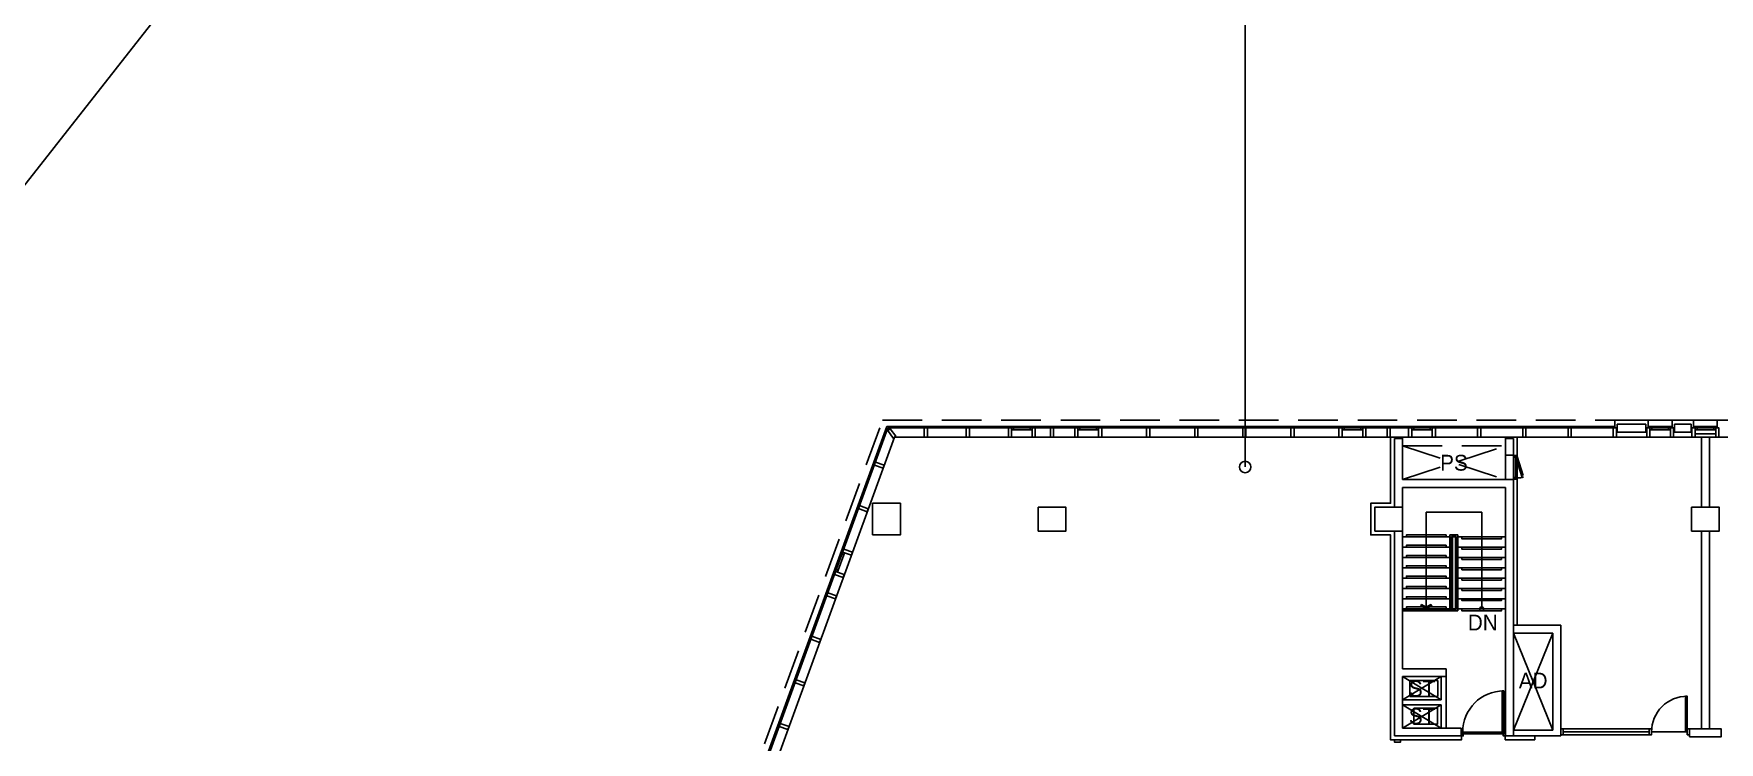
# Model space of a CAD drawing. Header units: millimetres. Extents: x -7448 to 427567, y 91657 to 341328.
# Drawn here: x 113958 to 156522, y 239302 to 257210 of the extents above; entities that cross this region are included whole.
import ezdxf
from ezdxf.enums import TextEntityAlignment as Align

# ---------------------------------------------------------------- set-up
doc = ezdxf.new("R2010")
doc.units = ezdxf.units.MM
doc.header["$LTSCALE"] = 500
doc.header["$MEASUREMENT"] = 0
for name, pattern in [('CEN-2', [26, 20, -2, 0, -2, 0, -2]), ('HIDDEN', [2, 1, -1]), ('HOON1', [3, 2, -1])]:
    doc.linetypes.add(name, pattern=pattern)
doc.layers.add('e-plan', color=9, linetype='CONTINUOUS')
doc.layers.add('e-room-box', color=7, linetype='CONTINUOUS')
doc.styles.add('돋움', font='Dotum.ttf')

# ---------------------------------------------------------------- blocks, each defined once
blk = doc.blocks.new('A$C5A682445')
at = {"layer": 'e-plan', "linetype": 'CEN-2'}
blk.add_lwpolyline([(0, 0), (-297528, 10), (-297528, 10), (-303990, -8224), (-308983, -15349), (-313535, -22301), (-318191, -30434), (-321988, -37700), (-326350, -46726), (-329347, -53776), (-332994, -63217), (-336011, -72512), (-338199, -80180), (-340420, -89567), (-341938, -97463), (-342555, -101281), (-343809, -111602), (-343809, -111602), (-343809, -111602), (-96696, -114499)], dxfattribs=at)
blk = doc.blocks.new('2F 기둥 140514')
at = {"layer": 'e-plan', "ltscale": 0.5}
for points in [[(75223, 114500), (75923, 114500), (75923, 115300), (75223, 115300)], [(79403, 114600), (80103, 114600), (80103, 115200), (79403, 115200)], [(87903, 114600), (88603, 114600), (88603, 115200), (87903, 115200)], [(95903, 114600), (96603, 114600), (96603, 115200), (95903, 115200)]]:
    blk.add_lwpolyline(points, close=True, dxfattribs=at)
blk = doc.blocks.new('A$C6B9375F1')
at = {"layer": 'e-plan'}
blk.add_lwpolyline([(-30, 195), (-30, 155), (10, 155), (10, -80), (-70, -80), (-70, 155), (-30, 155)], dxfattribs=at)
blk = doc.blocks.new('A$C66941DA5')
at = {"layer": 'e-plan'}
blk.add_line((-900, 0), (0, 0), dxfattribs=at)
blk.add_lwpolyline([(-900, 0), (-860, 0), (-860, -900), (-900, -900)], close=True, dxfattribs=at)
blk.add_arc((-900, 0), 900, 270, 360, dxfattribs=at)
blk = doc.blocks.new('asd600')
at = {"layer": 'e-plan'}
for p, q in [((30, 0), (570, 0)), ((45, -45), (555, -45)), ((45, -100), (555, -100))]:
    blk.add_line(p, q, dxfattribs=at)
at = {"layer": 'e-plan', "linetype": 'HIDDEN'}
blk.add_lwpolyline([(546, 158), (559, 120), (44, -37), (30, 0), (546, 158)], dxfattribs=at)
at = {"layer": 'e-plan'}
for points in [[(0, 0), (0, -100), (30, -100), (30, -100), (45, -100), (45, -45), (30, -45), (30, 0)], [(600, 0), (600, -100), (570, -100), (570, -100), (555, -100), (555, -45), (570, -45), (570, 0)]]:
    blk.add_lwpolyline(points, close=True, dxfattribs=at)
at = {"layer": 'e-plan', "linetype": 'HIDDEN'}
blk.add_arc((30, 0), 540, 0, 17.0611, dxfattribs=at)
blk = doc.blocks.new('syswin520')
at = {"layer": 'e-plan', "ltscale": 0.5}
for p, q in [((470, 0), (50, 0)), ((470, -50), (50, -50))]:
    blk.add_line(p, q, dxfattribs=at)
for points in [[(0, -50), (50, -50), (50, 0), (0, 0)], [(470, -50), (520, -50), (520, 0), (470, 0)]]:
    blk.add_lwpolyline(points, close=True, dxfattribs=at)
blk = doc.blocks.new('fsd1100-100')
at = {"layer": 'e-plan'}
for p, q in [((1070, 0), (30, 0)), ((1055, -45), (45, -45))]:
    blk.add_line(p, q, dxfattribs=at)
blk.add_lwpolyline([(30, 1040), (70, 1040), (70, 1030), (70, 20), (70, 0), (30, 0)], close=True, dxfattribs=at)
for points in [[(0, 0), (0, -100), (45, -100), (45, -45), (30, -45), (30, 0), (0, 0)], [(1100, 0), (1100, -100), (1055, -100), (1055, -45), (1070, -45), (1070, 0), (1100, 0)]]:
    blk.add_lwpolyline(points, dxfattribs=at)
blk.add_arc((30, 0), 1040, 0, 90, dxfattribs=at)

msp = doc.modelspace()

# ---------------------------------------------------------------- linework, layer by layer
at = {"layer": 'e-plan'}
for p, q in [((154669, 247342), (153946, 247342)), ((153946, 247142), (153946, 247342)), ((154669, 247142), (154669, 247342)), ((155329, 247442), (154729, 247442)), ((155389, 247342), (155812, 247342)), ((155389, 247142), (155389, 247342)), ((155812, 247142), (155812, 247342)), ((156472, 247442), (155872, 247442)), ((123342, 213885), (135499, 247287)), ((123379, 213871), (135527, 247247)), ((123614, 213829), (135692, 247012)), ((135499, 247287), (153886, 247287)), ((135527, 247247), (153886, 247247)), ((148172, 247012), (135692, 247012)), ((148172, 247012), (153846, 247012)), ((148322, 246982), (148322, 245242)), ((148322, 246982), (148522, 246982)), ((148522, 246982), (148522, 245942)), ((151122, 246982), (151122, 246562)), ((151122, 246982), (151322, 246982)), ((151322, 246982), (151322, 246562)), ((151422, 247012), (151422, 246552)), ((151422, 247012), (151561, 247012)), ((153916, 247012), (154699, 247012)), ((154669, 247142), (153946, 247142)), ((154729, 247287), (155329, 247287)), ((154729, 247247), (155329, 247247)), ((155299, 247012), (154759, 247012)), ((155842, 247012), (155359, 247012)), ((155389, 247142), (155812, 247142)), ((155872, 247287), (156472, 247287)), ((155872, 247247), (156472, 247247)), ((156432, 247097), (155912, 247097)), ((156432, 247012), (155912, 247012)), ((156072, 247012), (156072, 245242)), ((156272, 247012), (156272, 245242)), ((156985, 247012), (156502, 247012)), ((151122, 246562), (151122, 245942)), ((151322, 246562), (151122, 246562)), ((151322, 245942), (148522, 245942)), ((148522, 245742), (148522, 241162)), ((151122, 245742), (148522, 245742)), ((151122, 245742), (151122, 239462)), ((151322, 245942), (151322, 239462)), ((151422, 245952), (151422, 242262)), ((148322, 244642), (148322, 239462)), ((149722, 244492), (148522, 244492)), ((149922, 244542), (149722, 244542)), ((149722, 244542), (149722, 242672)), ((149882, 244502), (149762, 244502)), ((149762, 244502), (149762, 242672)), ((149787, 244492), (149762, 244492)), ((149857, 244492), (149787, 244492)), ((149787, 244492), (149787, 242672)), ((149857, 244492), (149857, 242672)), ((149882, 244492), (149857, 244492)), ((149882, 244502), (149882, 242662)), ((149922, 244542), (149922, 242622)), ((151122, 244492), (149922, 244492)), ((156072, 244642), (156072, 239642)), ((156272, 244642), (156272, 239642)), ((149722, 244232), (148522, 244232)), ((149722, 243972), (148522, 243972)), ((149787, 244232), (149762, 244232)), ((149787, 243972), (149762, 243972)), ((149882, 244232), (149857, 244232)), ((149882, 243972), (149857, 243972)), ((151122, 244232), (149922, 244232)), ((151122, 243972), (149922, 243972)), ((149722, 243712), (148522, 243712)), ((149787, 243712), (149762, 243712)), ((149882, 243712), (149857, 243712)), ((151122, 243712), (149922, 243712)), ((149722, 243452), (148522, 243452)), ((149722, 243192), (148522, 243192)), ((149787, 243452), (149762, 243452)), ((149787, 243192), (149762, 243192)), ((149882, 243452), (149857, 243452)), ((149882, 243192), (149857, 243192)), ((151122, 243452), (149922, 243452)), ((151122, 243192), (149922, 243192)), ((149722, 242932), (148522, 242932)), ((149882, 242672), (148522, 242672)), ((149882, 242662), (148522, 242662)), ((149922, 242622), (148522, 242622)), ((149787, 242932), (149762, 242932)), ((149882, 242932), (149857, 242932)), ((151122, 242932), (149922, 242932)), ((151122, 242672), (149922, 242672)), ((151322, 242262), (152522, 242262)), ((152522, 239462), (152522, 242262)), ((152322, 242062), (151322, 239612)), ((151322, 242062), (152322, 239612)), ((151322, 242062), (152322, 242062)), ((152322, 239612), (152322, 242062)), ((149622, 241162), (148522, 241162)), ((149622, 240962), (148522, 240962)), ((148522, 239662), (148522, 240962)), ((149502, 240962), (149502, 240372)), ((149622, 240962), (149622, 241162)), ((149622, 240962), (149622, 239662)), ((149502, 240372), (148522, 240372)), ((149502, 240252), (148522, 240252)), ((149502, 240252), (149502, 239662)), ((150002, 239662), (148522, 239662)), ((150002, 239662), (150002, 239462)), ((154752, 239642), (152582, 239642)), ((150002, 239462), (148322, 239462)), ((151112, 239462), (151112, 239362)), ((151112, 239362), (151862, 239362)), ((151322, 239462), (151122, 239462)), ((151322, 239612), (152322, 239612)), ((151322, 239462), (152522, 239462)), ((151862, 239362), (151862, 239462)), ((154752, 239567), (152582, 239567)), ((154752, 239492), (152582, 239492))]:
    msp.add_line(p, q, dxfattribs=at)
at = {"layer": 'e-plan', "linetype": 'HOON1'}
for p, q in [((148522, 246792), (151122, 245942)), ((148522, 245942), (151122, 246792)), ((148522, 246792), (151122, 246792))]:
    msp.add_line(p, q, dxfattribs=at)
at = {"layer": 'e-plan', "ltscale": 0.5}
for p, q in [((148522, 240962), (149502, 240372)), ((149502, 240962), (148522, 240372)), ((148522, 240252), (149502, 239662)), ((149502, 240252), (148522, 239662))]:
    msp.add_line(p, q, dxfattribs=at)
at = {"layer": 'e-plan', "linetype": 'HOON1'}
msp.add_lwpolyline([(123179, 213892), (135391, 247442), (153886, 247442)], dxfattribs=at)
at = {"layer": 'e-plan'}
for points in [[(154729, 247267), (154729, 247442), (153886, 247442), (153886, 247287)], [(155872, 247287), (155872, 247442), (155329, 247442), (155329, 247287)], [(157015, 247287), (157015, 247442), (156472, 247442), (156472, 247287)], [(148222, 247012), (148222, 245342), (147722, 245342), (147722, 244542), (148222, 244542), (148222, 239362), (150012, 239362), (150012, 239462)], [(148522, 246982), (148522, 247012), (148222, 247012)], [(151122, 246982), (151122, 247012), (151422, 247012)], [(150522, 242672), (150522, 245117), (149122, 245117), (149122, 242672)], [(148622, 244492), (148622, 244542), (149622, 244542), (149622, 244492)], [(151022, 244492), (151022, 244442), (150022, 244442), (150022, 244492)], [(148622, 244232), (148622, 244282), (149622, 244282), (149622, 244232)], [(148622, 243972), (148622, 244022), (149622, 244022), (149622, 243972)], [(151022, 244232), (151022, 244182), (150022, 244182), (150022, 244232)], [(151022, 243972), (151022, 243922), (150022, 243922), (150022, 243972)], [(148622, 243712), (148622, 243762), (149622, 243762), (149622, 243712)], [(148622, 243452), (148622, 243502), (149622, 243502), (149622, 243452)], [(151022, 243712), (151022, 243662), (150022, 243662), (150022, 243712)], [(148622, 243192), (148622, 243242), (149622, 243242), (149622, 243192)], [(151022, 243452), (151022, 243402), (150022, 243402), (150022, 243452)], [(151022, 243192), (151022, 243142), (150022, 243142), (150022, 243192)], [(148622, 242932), (148622, 242982), (149622, 242982), (149622, 242932)], [(148622, 242672), (148622, 242722), (149622, 242722), (149622, 242672)], [(149122, 242716), (149006, 242783), (148987, 242749), (149122, 242672), (149261, 242749), (149238, 242783), (149122, 242716)], [(151022, 242932), (151022, 242882), (150022, 242882), (150022, 242932)], [(151022, 242672), (151022, 242622), (150022, 242622), (150022, 242672)]]:
    msp.add_lwpolyline(points, dxfattribs=at)
for points in [[(139170, 247201), (139170, 247253), (138650, 247253), (138650, 247201)], [(138700, 247201), (138700, 247253), (138650, 247253), (138650, 247201)], [(139170, 247201), (139170, 247253), (139120, 247253), (139120, 247201)], [(140846, 247201), (140846, 247253), (140326, 247253), (140326, 247201)], [(140376, 247201), (140376, 247253), (140326, 247253), (140326, 247201)], [(140846, 247201), (140846, 247253), (140796, 247253), (140796, 247201)], [(147518, 247201), (147518, 247253), (146998, 247253), (146998, 247201)], [(147048, 247201), (147048, 247253), (146998, 247253), (146998, 247201)], [(147518, 247201), (147518, 247253), (147468, 247253), (147468, 247201)], [(149275, 247201), (149275, 247253), (148755, 247253), (148755, 247201)], [(148805, 247201), (148805, 247253), (148755, 247253), (148755, 247201)], [(149275, 247201), (149275, 247253), (149225, 247253), (149225, 247201)], [(148712, 240862), (148712, 240462), (149412, 240462), (149412, 240862)], [(148807, 240162), (148807, 239762), (149407, 239762), (149407, 240162)], [(152522, 239642), (152582, 239642), (152582, 239492), (152522, 239492)], [(154812, 239642), (154752, 239642), (154752, 239492), (154812, 239492)], [(155712, 239642), (155772, 239642), (155772, 239492), (155712, 239492)], [(155772, 239642), (156572, 239642), (156572, 239442), (155772, 239442)], [(148322, 239362), (148322, 239302), (148472, 239302), (148472, 239362)]]:
    msp.add_lwpolyline(points, close=True, dxfattribs=at)
msp.add_circle((150522, 242672), 50, dxfattribs=at)
at = {"layer": 'e-room-box'}
msp.add_line((144549, 263116), (144549, 246260), dxfattribs=at)
msp.add_circle((144549, 246260), 145, dxfattribs=at)

# ---------------------------------------------------------------- block references
at = {"layer": 'e-plan'}
for name, p in [('A$C5A682445', (415112, 258292)), ('2F 기둥 140514', (59920, 130042)), ('A$C6B9375F1', (136515, 247092)), ('A$C6B9375F1', (137577, 247092)), ('A$C6B9375F1', (138640, 247092)), ('A$C6B9375F1', (139240, 247092)), ('A$C6B9375F1', (139702, 247092)), ('A$C6B9375F1', (140916, 247092)), ('A$C6B9375F1', (142131, 247092)), ('A$C6B9375F1', (143345, 247092)), ('A$C6B9375F1', (144559, 247092)), ('A$C6B9375F1', (145774, 247092)), ('A$C6B9375F1', (146988, 247092)), ('A$C6B9375F1', (147588, 247092)), ('A$C6B9375F1', (148202, 247092)), ('A$C6B9375F1', (149345, 247092)), ('A$C6B9375F1', (150488, 247092)), ('A$C6B9375F1', (151631, 247092)), ('A$C6B9375F1', (152774, 247092)), ('A$C6B9375F1', (153916, 247092)), ('syswin520', (154769, 247247)), ('A$C6B9375F1', (155359, 247092)), ('A$C6B9375F1', (155902, 247092)), ('syswin520', (155912, 247247)), ('A$C6B9375F1', (156502, 247092))]:
    msp.add_blockref(name, p, dxfattribs=at)
for name, p, rotation in [('A$C6B9375F1', (135670, 247095), 34.99990024900153), ('asd600', (151422, 246552), 270), ('A$C6B9375F1', (135356, 246322), 69.99999751703143), ('A$C6B9375F1', (134955, 245222), 69.99999751703143), ('syswin520', (134207, 243619), 69.99999749628795), ('A$C6B9375F1', (134554, 244121), 69.99999751703143), ('A$C6B9375F1', (134349, 243557), 69.99999751703143), ('A$C6B9375F1', (134154, 243020), 69.99999751703143), ('A$C6B9375F1', (133753, 241919), 69.99999751703143), ('A$C6B9375F1', (133352, 240819), 69.99999751703143), ('A$C66941DA5', (154812, 239567), 179.9988856119484), ('A$C6B9375F1', (132952, 239718), 69.99999751703143)]:
    msp.add_blockref(name, p, dxfattribs=dict(at, rotation=rotation))
at = {"layer": 'e-plan', "xscale": -1}
for name, p in [('A$C6B9375F1', (140256, 247092)), ('A$C6B9375F1', (148685, 247092)), ('A$C6B9375F1', (154699, 247092)), ('fsd1100-100', (151112, 239562))]:
    msp.add_blockref(name, p, dxfattribs=at)

# ---------------------------------------------------------------- texts
at = {"layer": 'e-plan', "lineweight": 0, "style": '돋움'}
for s, p in [('PS', (149822, 246367)), ('DN', (150550, 242329)), ('AD', (151822, 240862)), ('ST', (149017, 240659)), ('ST', (149017, 239962))]:
    msp.add_text(s, height=400, dxfattribs=at).set_placement(p, align=Align.MIDDLE_CENTER)

doc.saveas('drawing.dxf')
